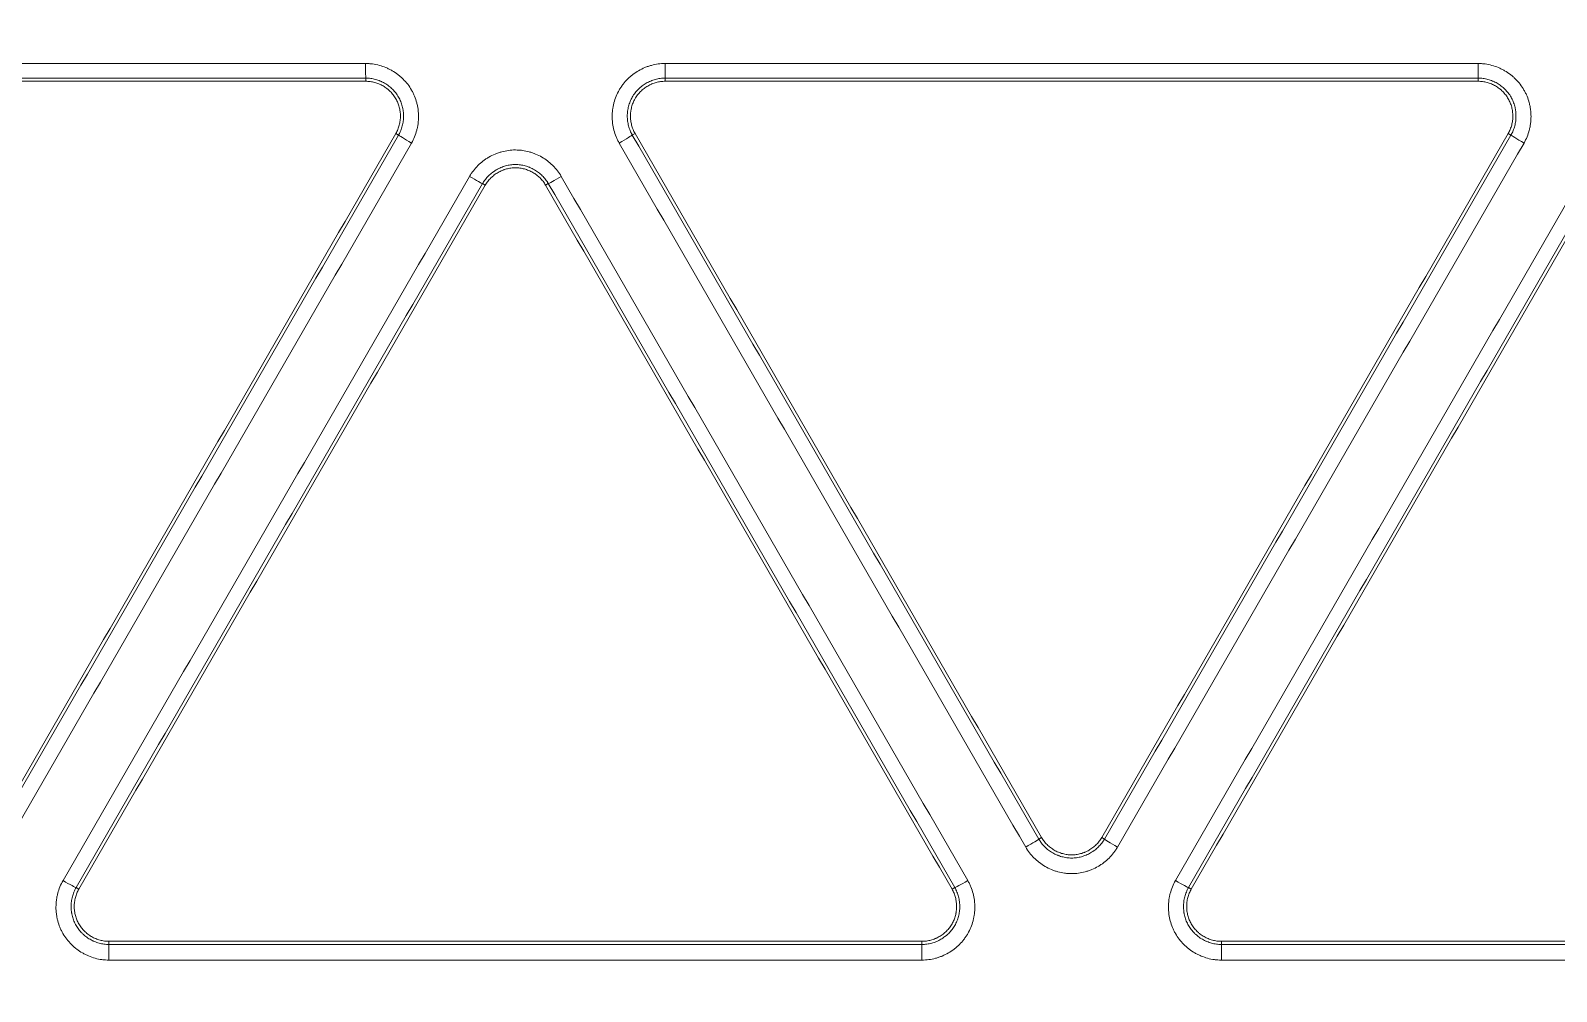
# Model space of a CAD drawing. Header units: inches. Extents: x 405346 to 489838, y -25612 to 14934.
# Drawn here: x 467159.02 to 467207.03, y 4109.32 to 4139.55 of the extents above; entities that cross this region are included whole.
import ezdxf

# ---------------------------------------------------------------- set-up
doc = ezdxf.new("R2010")
doc.units = ezdxf.units.IN
doc.header["$LTSCALE"] = 200
doc.header["$MEASUREMENT"] = 0
doc.layers.add('SS-EQ', color=2, linetype='Continuous', lineweight=20)

# ---------------------------------------------------------------- blocks, each defined once
blk = doc.blocks.new('4way무풍')
at = {"layer": 'SS-EQ'}
for p, q in [((-74.705, -183.474), (-74.705, -183.374)), ((-65.283, -183.374), (-65.283, -183.474)), ((-39.708, -183.474), (-39.708, -183.374)), ((-73.67, -185.166), (-73.757, -185.116)), ((-66.23, -185.116), (-66.316, -185.166)), ((-38.674, -185.166), (-38.76, -185.116)), ((-70.941, -186.741), (-71.028, -186.691)), ((-68.959, -186.691), (-69.046, -186.741)), ((-53.529, -207.314), (-53.443, -207.264)), ((-51.547, -207.264), (-51.461, -207.314)), ((-83.815, -208.84), (-83.729, -208.89)), ((-56.258, -208.89), (-56.172, -208.84)), ((-48.819, -208.84), (-48.732, -208.89)), ((-82.781, -210.531), (-82.781, -210.63)), ((-57.206, -210.63), (-57.206, -210.531)), ((-47.784, -210.531), (-47.784, -210.63))]:
    blk.add_line(p, q, dxfattribs=at)
for centre, major_axis, ratio, start_param, end_param in [((-74.704, -182.9), (0, -0.474), 0.004459, 4.743731, 6.248278), ((-65.282, -182.9), (0, -0.474), 0.003869, 4.744157, 6.248278), ((-39.708, -182.9), (0, -0.474), 0.002242, 4.745046, 6.248279), ((-73.26, -185.402), (-0.41, 0.237), 0.029734, 0.034922, 1.583032), ((-66.727, -185.402), (-0.41, -0.237), 0.025934, 1.551377, 3.106674), ((-38.263, -185.402), (-0.41, 0.237), 0.029741, 0.034922, 1.585553), ((-71.438, -186.454), (-0.41, 0.237), 0.029899, 1.583314, 3.10667), ((-68.549, -186.454), (0.41, 0.237), 0.026, 3.176511, 4.69285), ((-53.939, -207.55), (-0.41, -0.237), 0.030955, 1.550211, 3.106669), ((-51.051, -207.55), (0.41, -0.237), 0.033304, 3.176519, 4.729064), ((-84.225, -208.602), (0.41, -0.237), 0.033272, 4.727199, 6.248259), ((-55.762, -208.602), (0.41, 0.237), 0.031081, 3.176516, 4.691664), ((-49.228, -208.602), (-0.41, 0.237), 0.033487, 1.587712, 3.106666), ((-82.781, -211.104), (0, 0.474), 0.003636, 0.034866, 1.607662), ((-57.206, -211.104), (0, 0.474), 0.002407, 0.034907, 1.608596), ((-47.784, -211.104), (0, -0.474), 0.001961, 3.176499, 4.750444)]:
    blk.add_ellipse(centre, major_axis=major_axis, ratio=ratio, start_param=start_param, end_param=end_param, dxfattribs=at)
for points, knots in [([(-0.032, -346.294), (-6.969, -346.294), (-13.906, -346.294), (-27.78, -346.294), (-34.717, -346.294), (-55.528, -346.294), (-69.403, -346.294), (-97.151, -346.294), (-111.025, -346.294), (-138.774, -346.294), (-152.648, -346.294), (-180.396, -346.294), (-194.27, -346.294), (-215.082, -346.294), (-222.019, -346.294), (-235.893, -346.294), (-242.83, -346.294), (-253.236, -346.294), (-256.704, -346.293), (-263.641, -346.293), (-267.11, -346.294), (-272.313, -346.294), (-274.047, -346.294), (-276.648, -346.294), (-277.515, -346.294), (-279.25, -346.294), (-280.117, -346.293), (-281.418, -346.293), (-281.851, -346.293), (-282.718, -346.293), (-283.152, -346.293), (-283.802, -346.293), (-284.019, -346.294), (-284.453, -346.294), (-284.669, -346.294), (-285.103, -346.294), (-285.32, -346.293), (-285.753, -346.291), (-285.97, -346.288), (-286.62, -346.277), (-287.053, -346.265), (-287.92, -346.232), (-288.353, -346.21), (-289.653, -346.133), (-290.519, -346.062), (-291.817, -345.929), (-292.25, -345.88), (-292.899, -345.799), (-293.116, -345.771), (-293.548, -345.713), (-294.627, -345.561), (-295.697, -345.382), (-298.249, -344.898), (-299.929, -344.504), (-302.417, -343.81), (-304.065, -343.313), (-305.692, -342.746), (-308.116, -341.843), (-309.711, -341.172), (-311.481, -340.336), (-311.677, -340.242), (-312.069, -340.051), (-312.265, -339.955), (-312.85, -339.663), (-313.238, -339.464), (-314.393, -338.857), (-315.91, -338.018), (-317.384, -337.119), (-318.837, -336.19), (-319.553, -335.711), (-320.962, -334.724), (-322.351, -333.708), (-324.369, -332.095), (-326.323, -330.394), (-327.582, -329.2), (-328.355, -328.435), (-328.586, -328.204), (-328.815, -327.971), (-328.968, -327.815), (-329.044, -327.737), (-329.423, -327.345), (-329.723, -327.029), (-330.61, -326.073), (-331.762, -324.777), (-333.398, -322.77), (-334.43, -321.391), (-335.932, -319.291), (-336.873, -317.851), (-338.196, -315.627), (-339.047, -314.124), (-339.838, -312.58), (-340.313, -311.601), (-340.454, -311.306), (-340.593, -311.01), (-340.685, -310.813), (-340.731, -310.713), (-340.958, -310.218), (-341.135, -309.821), (-341.654, -308.624), (-342.309, -307.019), (-343.186, -304.583), (-343.7, -302.939), (-344.419, -300.46), (-344.828, -298.788), (-345.336, -296.251), (-345.487, -295.401), (-345.755, -293.691), (-345.871, -292.831), (-345.994, -291.749), (-346.017, -291.533), (-346.062, -291.099), (-346.083, -290.882), (-346.143, -290.23), (-346.178, -289.796), (-346.239, -288.927), (-346.265, -288.493), (-346.307, -287.624), (-346.324, -287.19), (-346.342, -286.538), (-346.347, -286.321), (-346.354, -285.886), (-346.356, -285.669), (-346.359, -285.235), (-346.359, -285.017), (-346.359, -284.583), (-346.359, -284.366), (-346.358, -283.714), (-346.358, -283.28), (-346.358, -282.411), (-346.358, -281.976), (-346.358, -280.673), (-346.358, -279.804), (-346.359, -278.066), (-346.359, -277.197), (-346.359, -274.59), (-346.359, -272.852), (-346.358, -264.163), (-346.358, -257.211), (-346.359, -236.356), (-346.359, -222.453), (-346.359, -194.646), (-346.359, -180.743), (-346.359, -152.936), (-346.359, -139.033), (-346.359, -111.226), (-346.359, -69.517), (-346.359, -27.807), (-346.359, 0)], [0, 0, 0, 0, 0.03125, 0.03125, 0.0625, 0.0625, 0.125, 0.125, 0.1875, 0.1875, 0.25, 0.25, 0.3125, 0.3125, 0.34375, 0.34375, 0.375, 0.375, 0.390625, 0.390625, 0.40625, 0.40625, 0.414063, 0.414063, 0.417969, 0.417969, 0.421875, 0.421875, 0.423828, 0.423828, 0.425781, 0.425781, 0.426758, 0.426758, 0.427734, 0.427734, 0.428711, 0.428711, 0.429688, 0.429688, 0.431641, 0.431641, 0.433594, 0.433594, 0.4375, 0.4375, 0.439453, 0.439453, 0.44043, 0.44043, 0.441406, 0.445313, 0.445313, 0.453125, 0.453125, 0.457031, 0.460938, 0.460938, 0.46875, 0.46875, 0.469727, 0.469727, 0.470703, 0.470703, 0.472656, 0.472656, 0.476563, 0.480469, 0.480469, 0.484375, 0.484375, 0.488281, 0.492188, 0.496094, 0.5, 0.5, 0.500977, 0.501465, 0.501465, 0.501953, 0.501953, 0.503906, 0.503906, 0.507813, 0.511719, 0.515625, 0.515625, 0.523438, 0.523438, 0.527344, 0.53125, 0.53125, 0.532227, 0.532715, 0.532715, 0.533203, 0.533203, 0.535156, 0.535156, 0.539063, 0.542969, 0.546875, 0.546875, 0.554688, 0.554688, 0.558594, 0.558594, 0.5625, 0.5625, 0.563477, 0.563477, 0.564453, 0.564453, 0.566406, 0.566406, 0.568359, 0.568359, 0.570313, 0.570313, 0.571289, 0.571289, 0.572266, 0.572266, 0.573242, 0.573242, 0.574219, 0.574219, 0.576172, 0.576172, 0.578125, 0.578125, 0.582031, 0.582031, 0.585938, 0.585938, 0.59375, 0.59375, 0.625, 0.625, 0.6875, 0.6875, 0.75, 0.75, 0.8125, 0.8125, 0.875, 1, 1, 1, 1]), ([(-345.164, 0), (-345.164, -27.72), (-345.163, -69.3), (-345.162, -110.879), (-345.161, -138.599), (-345.16, -152.459), (-345.158, -180.179), (-345.157, -194.038), (-345.154, -221.758), (-345.152, -235.618), (-345.147, -256.408), (-345.146, -263.338), (-345.145, -272), (-345.144, -273.733), (-345.144, -276.331), (-345.144, -277.198), (-345.143, -278.93), (-345.142, -279.796), (-345.142, -281.096), (-345.141, -281.529), (-345.141, -282.395), (-345.141, -282.828), (-345.141, -283.694), (-345.141, -284.128), (-345.14, -284.777), (-345.139, -284.994), (-345.136, -285.427), (-345.134, -285.643), (-345.124, -286.293), (-345.113, -286.726), (-345.08, -287.592), (-345.06, -288.025), (-345.009, -288.891), (-344.978, -289.324), (-344.926, -289.973), (-344.898, -290.298), (-344.868, -290.623), (-344.847, -290.839), (-344.836, -290.947), (-344.736, -291.92), (-344.629, -292.78), (-344.379, -294.49), (-344.236, -295.341), (-343.754, -297.876), (-343.361, -299.547), (-342.665, -302.025), (-342.166, -303.667), (-341.312, -306.101), (-340.67, -307.704), (-340.162, -308.899), (-339.901, -309.494), (-339.629, -310.087), (-339.446, -310.481), (-339.353, -310.678), (-338.885, -311.657), (-338.495, -312.43), (-337.684, -313.955), (-337.263, -314.706), (-336.391, -316.189), (-335.94, -316.919), (-335.007, -318.36), (-334.525, -319.069), (-333.532, -320.468), (-332.508, -321.846), (-330.881, -323.85), (-329.735, -325.144), (-328.853, -326.098), (-328.555, -326.413), (-328.177, -326.804), (-328.101, -326.882), (-327.949, -327.038), (-327.721, -327.27), (-327.491, -327.501), (-326.721, -328.264), (-325.466, -329.454), (-323.518, -331.15), (-321.504, -332.756), (-320.119, -333.767), (-318.711, -334.749), (-317.997, -335.224), (-316.546, -336.146), (-315.81, -336.593), (-314.315, -337.455), (-313.557, -337.871), (-312.595, -338.371), (-312.305, -338.52), (-312.014, -338.667), (-311.819, -338.764), (-311.722, -338.813), (-311.235, -339.053), (-310.844, -339.241), (-309.666, -339.791), (-308.875, -340.139), (-307.283, -340.8), (-305.68, -341.425), (-303.244, -342.258), (-301.598, -342.743), (-299.114, -343.417), (-297.436, -343.797), (-294.888, -344.259), (-294.033, -344.395), (-292.957, -344.543), (-292.742, -344.571), (-292.31, -344.625), (-291.663, -344.704), (-291.015, -344.771), (-289.72, -344.892), (-288.856, -344.954), (-287.56, -345.019), (-287.128, -345.036), (-286.48, -345.054), (-286.264, -345.059), (-285.831, -345.067), (-285.615, -345.069), (-285.183, -345.073), (-284.967, -345.074), (-284.534, -345.075), (-284.318, -345.075), (-283.67, -345.076), (-283.237, -345.076), (-282.589, -345.076), (-282.373, -345.076), (-281.94, -345.076), (-281.724, -345.076), (-281.075, -345.076), (-280.643, -345.077), (-279.346, -345.077), (-278.481, -345.078), (-276.752, -345.079), (-275.887, -345.079), (-273.293, -345.079), (-271.563, -345.08), (-262.916, -345.081), (-255.998, -345.082), (-242.162, -345.085), (-235.244, -345.086), (-221.408, -345.089), (-214.49, -345.09), (-193.736, -345.092), (-179.9, -345.094), (-152.228, -345.096), (-138.392, -345.096), (-110.72, -345.097), (-96.884, -345.098), (-69.212, -345.098), (-55.376, -345.099), (-34.622, -345.099), (-27.704, -345.099), (-13.868, -345.099), (-6.95, -345.099), (-0.032, -345.099)], [0, 0, 0, 0, 0.125, 0.1875, 0.1875, 0.25, 0.25, 0.3125, 0.3125, 0.375, 0.375, 0.40625, 0.40625, 0.414063, 0.414063, 0.417969, 0.417969, 0.421875, 0.421875, 0.423828, 0.423828, 0.425781, 0.425781, 0.427734, 0.427734, 0.428711, 0.428711, 0.429688, 0.429688, 0.431641, 0.431641, 0.433594, 0.433594, 0.435547, 0.435547, 0.436523, 0.437012, 0.437012, 0.4375, 0.4375, 0.441406, 0.441406, 0.445313, 0.445313, 0.453125, 0.453125, 0.457031, 0.460938, 0.464844, 0.464844, 0.466797, 0.467773, 0.467773, 0.46875, 0.46875, 0.472656, 0.472656, 0.476563, 0.476563, 0.480469, 0.480469, 0.484375, 0.484375, 0.488281, 0.492188, 0.496094, 0.496094, 0.498047, 0.498047, 0.498535, 0.498535, 0.499023, 0.5, 0.5, 0.503906, 0.507813, 0.511719, 0.515625, 0.515625, 0.519531, 0.519531, 0.523438, 0.523438, 0.527344, 0.527344, 0.52832, 0.528809, 0.528809, 0.529297, 0.529297, 0.53125, 0.53125, 0.535156, 0.535156, 0.539063, 0.542969, 0.546875, 0.546875, 0.554688, 0.554688, 0.558594, 0.558594, 0.55957, 0.55957, 0.560547, 0.5625, 0.5625, 0.566406, 0.566406, 0.568359, 0.568359, 0.569336, 0.569336, 0.570313, 0.570313, 0.571289, 0.571289, 0.572266, 0.572266, 0.574219, 0.574219, 0.575195, 0.575195, 0.576172, 0.576172, 0.578125, 0.578125, 0.582031, 0.582031, 0.585938, 0.585938, 0.59375, 0.59375, 0.625, 0.625, 0.65625, 0.65625, 0.6875, 0.6875, 0.75, 0.75, 0.8125, 0.8125, 0.875, 0.875, 0.9375, 0.9375, 0.96875, 0.96875, 1, 1, 1, 1]), ([(-74.707, -182.915), (-74.67, -182.915), (-74.633, -182.916), (-74.56, -182.921), (-74.524, -182.925), (-74.415, -182.94), (-74.274, -182.969), (-74.136, -183.016), (-74.052, -183.051), (-74.035, -183.059), (-74.002, -183.074), (-73.952, -183.098), (-73.904, -183.123), (-73.81, -183.178), (-73.75, -183.218), (-73.663, -183.284), (-73.635, -183.307), (-73.594, -183.343), (-73.58, -183.355), (-73.553, -183.38), (-73.54, -183.393), (-73.475, -183.457), (-73.379, -183.566), (-73.298, -183.686), (-73.244, -183.781), (-73.226, -183.814), (-73.194, -183.879), (-73.179, -183.912), (-73.138, -184.013), (-73.115, -184.082), (-73.088, -184.187), (-73.079, -184.222), (-73.069, -184.276), (-73.066, -184.294), (-73.06, -184.33), (-73.057, -184.348), (-73.046, -184.439), (-73.036, -184.584), (-73.046, -184.728), (-73.057, -184.819), (-73.06, -184.837), (-73.066, -184.873), (-73.069, -184.891), (-73.079, -184.945), (-73.088, -184.98), (-73.115, -185.086), (-73.138, -185.154), (-73.193, -185.288), (-73.225, -185.353), (-73.262, -185.417)], [0, 0, 0, 0, 0.03125, 0.03125, 0.0625, 0.0625, 0.125, 0.1875, 0.1875, 0.203125, 0.203125, 0.21875, 0.25, 0.25, 0.3125, 0.3125, 0.34375, 0.34375, 0.359375, 0.359375, 0.375, 0.375, 0.4375, 0.5, 0.5, 0.53125, 0.53125, 0.5625, 0.5625, 0.625, 0.625, 0.65625, 0.65625, 0.671875, 0.671875, 0.6875, 0.6875, 0.75, 0.8125, 0.8125, 0.828125, 0.828125, 0.84375, 0.84375, 0.875, 0.875, 0.9375, 0.9375, 1, 1, 1, 1]), ([(-73.67, -185.166), (-73.669, -185.163), (-73.667, -185.16), (-73.664, -185.154), (-73.659, -185.146), (-73.648, -185.125), (-73.627, -185.085), (-73.611, -185.049), (-73.582, -184.977), (-73.566, -184.928), (-73.546, -184.853), (-73.54, -184.827), (-73.53, -184.776), (-73.526, -184.75), (-73.516, -184.672), (-73.509, -184.569), (-73.516, -184.465), (-73.524, -184.4), (-73.526, -184.387), (-73.53, -184.361), (-73.537, -184.323), (-73.545, -184.285), (-73.565, -184.209), (-73.581, -184.16), (-73.611, -184.088), (-73.621, -184.065), (-73.644, -184.018), (-73.657, -183.994), (-73.696, -183.926), (-73.725, -183.883), (-73.788, -183.801), (-73.823, -183.762), (-73.878, -183.707), (-73.898, -183.689), (-73.937, -183.655), (-73.958, -183.639), (-74.02, -183.591), (-74.063, -183.563), (-74.13, -183.524), (-74.165, -183.505), (-74.2, -183.488), (-74.224, -183.477), (-74.236, -183.472), (-74.296, -183.447), (-74.395, -183.413), (-74.496, -183.392), (-74.573, -183.381), (-74.599, -183.378), (-74.639, -183.376), (-74.652, -183.375), (-74.672, -183.374), (-74.681, -183.374), (-74.691, -183.374), (-74.698, -183.374), (-74.701, -183.374), (-74.705, -183.374)], [0, 0, 0, 0, 0.003906, 0.003906, 0.007813, 0.015625, 0.03125, 0.0625, 0.0625, 0.125, 0.125, 0.15625, 0.15625, 0.1875, 0.1875, 0.25, 0.3125, 0.3125, 0.328125, 0.328125, 0.34375, 0.375, 0.375, 0.4375, 0.4375, 0.46875, 0.46875, 0.5, 0.5, 0.5625, 0.5625, 0.625, 0.625, 0.65625, 0.65625, 0.6875, 0.6875, 0.75, 0.75, 0.78125, 0.796875, 0.796875, 0.8125, 0.8125, 0.875, 0.9375, 0.9375, 0.96875, 0.96875, 0.984375, 0.984375, 0.992187, 0.996094, 0.996094, 1, 1, 1, 1]), ([(-66.729, -185.417), (-66.747, -185.385), (-66.764, -185.353), (-66.796, -185.287), (-66.811, -185.254), (-66.853, -185.153), (-66.898, -185.016), (-66.926, -184.873), (-66.938, -184.782), (-66.94, -184.764), (-66.943, -184.728), (-66.948, -184.673), (-66.95, -184.619), (-66.949, -184.51), (-66.945, -184.438), (-66.931, -184.33), (-66.925, -184.294), (-66.915, -184.24), (-66.911, -184.222), (-66.903, -184.186), (-66.898, -184.168), (-66.875, -184.08), (-66.829, -183.943), (-66.765, -183.813), (-66.71, -183.718), (-66.691, -183.686), (-66.65, -183.626), (-66.629, -183.596), (-66.562, -183.51), (-66.515, -183.456), (-66.437, -183.38), (-66.398, -183.342), (-66.356, -183.307), (-66.327, -183.284), (-66.313, -183.273), (-66.24, -183.217), (-66.119, -183.137), (-65.989, -183.072), (-65.905, -183.037), (-65.888, -183.03), (-65.854, -183.017), (-65.837, -183.011), (-65.785, -182.993), (-65.75, -182.983), (-65.645, -182.954), (-65.574, -182.94), (-65.43, -182.92), (-65.358, -182.915), (-65.284, -182.915)], [0, 0, 0, 0, 0.03125, 0.03125, 0.0625, 0.0625, 0.125, 0.1875, 0.1875, 0.203125, 0.203125, 0.21875, 0.25, 0.25, 0.3125, 0.3125, 0.34375, 0.34375, 0.359375, 0.359375, 0.375, 0.375, 0.4375, 0.5, 0.5, 0.53125, 0.53125, 0.5625, 0.5625, 0.625, 0.625, 0.65625, 0.671875, 0.671875, 0.6875, 0.6875, 0.75, 0.8125, 0.8125, 0.828125, 0.828125, 0.84375, 0.84375, 0.875, 0.875, 0.9375, 0.9375, 1, 1, 1, 1]), ([(-65.283, -183.374), (-65.286, -183.374), (-65.289, -183.374), (-65.296, -183.374), (-65.305, -183.374), (-65.328, -183.375), (-65.374, -183.377), (-65.413, -183.381), (-65.49, -183.391), (-65.541, -183.402), (-65.616, -183.422), (-65.641, -183.43), (-65.691, -183.447), (-65.715, -183.457), (-65.787, -183.487), (-65.88, -183.533), (-65.967, -183.591), (-66.019, -183.63), (-66.029, -183.638), (-66.05, -183.655), (-66.08, -183.68), (-66.108, -183.707), (-66.163, -183.762), (-66.198, -183.8), (-66.245, -183.862), (-66.261, -183.883), (-66.29, -183.926), (-66.304, -183.949), (-66.343, -184.017), (-66.366, -184.063), (-66.405, -184.159), (-66.421, -184.208), (-66.441, -184.284), (-66.447, -184.31), (-66.457, -184.361), (-66.461, -184.387), (-66.471, -184.464), (-66.474, -184.516), (-66.474, -184.594), (-66.473, -184.62), (-66.471, -184.659), (-66.47, -184.672), (-66.467, -184.698), (-66.466, -184.711), (-66.458, -184.776), (-66.438, -184.878), (-66.405, -184.976), (-66.376, -185.049), (-66.365, -185.072), (-66.348, -185.108), (-66.342, -185.119), (-66.332, -185.137), (-66.328, -185.146), (-66.323, -185.154), (-66.32, -185.16), (-66.318, -185.163), (-66.316, -185.166)], [0, 0, 0, 0, 0.003906, 0.003906, 0.007812, 0.015625, 0.03125, 0.0625, 0.0625, 0.125, 0.125, 0.15625, 0.15625, 0.1875, 0.1875, 0.25, 0.3125, 0.3125, 0.328125, 0.328125, 0.34375, 0.375, 0.375, 0.4375, 0.4375, 0.46875, 0.46875, 0.5, 0.5, 0.5625, 0.5625, 0.625, 0.625, 0.65625, 0.65625, 0.6875, 0.6875, 0.75, 0.75, 0.78125, 0.78125, 0.796875, 0.796875, 0.8125, 0.8125, 0.875, 0.9375, 0.9375, 0.96875, 0.96875, 0.984375, 0.984375, 0.992188, 0.996094, 0.996094, 1, 1, 1, 1]), ([(-39.709, -182.916), (-39.672, -182.916), (-39.635, -182.917), (-39.562, -182.922), (-39.526, -182.926), (-39.418, -182.94), (-39.276, -182.97), (-39.138, -183.017), (-39.054, -183.052), (-39.037, -183.059), (-39.004, -183.075), (-38.954, -183.098), (-38.906, -183.124), (-38.812, -183.178), (-38.752, -183.219), (-38.665, -183.285), (-38.637, -183.308), (-38.596, -183.344), (-38.582, -183.356), (-38.555, -183.381), (-38.542, -183.394), (-38.477, -183.458), (-38.382, -183.567), (-38.301, -183.687), (-38.246, -183.782), (-38.229, -183.814), (-38.196, -183.88), (-38.182, -183.913), (-38.14, -184.014), (-38.117, -184.082), (-38.09, -184.187), (-38.082, -184.223), (-38.071, -184.276), (-38.068, -184.294), (-38.062, -184.33), (-38.059, -184.349), (-38.048, -184.439), (-38.039, -184.584), (-38.048, -184.729), (-38.059, -184.819), (-38.062, -184.837), (-38.068, -184.873), (-38.071, -184.891), (-38.082, -184.945), (-38.09, -184.981), (-38.118, -185.086), (-38.141, -185.155), (-38.196, -185.289), (-38.228, -185.354), (-38.264, -185.418)], [0, 0, 0, 0, 0.03125, 0.03125, 0.0625, 0.0625, 0.125, 0.1875, 0.1875, 0.203125, 0.203125, 0.21875, 0.25, 0.25, 0.3125, 0.3125, 0.34375, 0.34375, 0.359375, 0.359375, 0.375, 0.375, 0.4375, 0.5, 0.5, 0.53125, 0.53125, 0.5625, 0.5625, 0.625, 0.625, 0.65625, 0.65625, 0.671875, 0.671875, 0.6875, 0.6875, 0.75, 0.8125, 0.8125, 0.828125, 0.828125, 0.84375, 0.84375, 0.875, 0.875, 0.9375, 0.9375, 1, 1, 1, 1]), ([(-38.674, -185.166), (-38.672, -185.163), (-38.67, -185.16), (-38.667, -185.154), (-38.662, -185.146), (-38.651, -185.125), (-38.631, -185.085), (-38.615, -185.049), (-38.585, -184.977), (-38.569, -184.928), (-38.549, -184.853), (-38.543, -184.827), (-38.533, -184.776), (-38.529, -184.75), (-38.519, -184.672), (-38.513, -184.569), (-38.519, -184.465), (-38.527, -184.4), (-38.529, -184.387), (-38.533, -184.361), (-38.54, -184.323), (-38.549, -184.285), (-38.568, -184.209), (-38.585, -184.16), (-38.614, -184.088), (-38.625, -184.065), (-38.648, -184.018), (-38.66, -183.994), (-38.699, -183.926), (-38.728, -183.883), (-38.792, -183.801), (-38.826, -183.762), (-38.882, -183.707), (-38.901, -183.689), (-38.941, -183.655), (-38.961, -183.639), (-39.023, -183.591), (-39.066, -183.563), (-39.133, -183.524), (-39.168, -183.505), (-39.203, -183.488), (-39.227, -183.477), (-39.239, -183.472), (-39.299, -183.447), (-39.398, -183.413), (-39.499, -183.392), (-39.577, -183.381), (-39.603, -183.378), (-39.642, -183.376), (-39.655, -183.375), (-39.675, -183.374), (-39.685, -183.374), (-39.695, -183.374), (-39.701, -183.374), (-39.704, -183.374), (-39.708, -183.374)], [0, 0, 0, 0, 0.003906, 0.003906, 0.007813, 0.015625, 0.03125, 0.0625, 0.0625, 0.125, 0.125, 0.15625, 0.15625, 0.1875, 0.1875, 0.25, 0.3125, 0.3125, 0.328125, 0.328125, 0.34375, 0.375, 0.375, 0.4375, 0.4375, 0.46875, 0.46875, 0.5, 0.5, 0.5625, 0.5625, 0.625, 0.625, 0.65625, 0.65625, 0.6875, 0.6875, 0.75, 0.75, 0.78125, 0.796875, 0.796875, 0.8125, 0.8125, 0.875, 0.9375, 0.9375, 0.96875, 0.96875, 0.984375, 0.984375, 0.992187, 0.996094, 0.996094, 1, 1, 1, 1]), ([(-74.705, -183.474), (-74.656, -183.474), (-74.609, -183.478), (-74.515, -183.491), (-74.468, -183.5), (-74.399, -183.519), (-74.376, -183.526), (-74.331, -183.542), (-74.308, -183.55), (-74.242, -183.578), (-74.157, -183.62), (-74.078, -183.673), (-74.03, -183.71), (-74.02, -183.717), (-74.002, -183.732), (-73.974, -183.755), (-73.948, -183.78), (-73.897, -183.83), (-73.866, -183.865), (-73.822, -183.921), (-73.808, -183.941), (-73.781, -183.98), (-73.769, -184.001), (-73.733, -184.063), (-73.691, -184.149), (-73.661, -184.239), (-73.643, -184.308), (-73.637, -184.332), (-73.628, -184.379), (-73.624, -184.402), (-73.615, -184.473), (-73.612, -184.521), (-73.612, -184.592), (-73.613, -184.616), (-73.616, -184.664), (-73.618, -184.688), (-73.627, -184.759), (-73.646, -184.852), (-73.675, -184.942), (-73.711, -185.031), (-73.733, -185.074), (-73.757, -185.116)], [0, 0, 0, 0, 0.0625, 0.0625, 0.125, 0.125, 0.15625, 0.15625, 0.1875, 0.1875, 0.25, 0.3125, 0.3125, 0.328125, 0.328125, 0.34375, 0.375, 0.375, 0.4375, 0.4375, 0.46875, 0.46875, 0.5, 0.5, 0.5625, 0.625, 0.625, 0.65625, 0.65625, 0.6875, 0.6875, 0.75, 0.75, 0.78125, 0.78125, 0.8125, 0.8125, 0.875, 0.9375, 0.9375, 1, 1, 1, 1]), ([(-66.23, -185.116), (-66.254, -185.074), (-66.275, -185.031), (-66.311, -184.943), (-66.326, -184.898), (-66.344, -184.829), (-66.35, -184.806), (-66.359, -184.759), (-66.362, -184.735), (-66.372, -184.664), (-66.377, -184.569), (-66.372, -184.474), (-66.364, -184.414), (-66.362, -184.402), (-66.358, -184.379), (-66.352, -184.343), (-66.344, -184.308), (-66.326, -184.24), (-66.311, -184.195), (-66.284, -184.129), (-66.275, -184.107), (-66.254, -184.064), (-66.242, -184.042), (-66.206, -183.98), (-66.153, -183.901), (-66.09, -183.83), (-66.039, -183.78), (-66.022, -183.763), (-65.985, -183.732), (-65.967, -183.717), (-65.91, -183.673), (-65.87, -183.647), (-65.809, -183.611), (-65.777, -183.594), (-65.745, -183.579), (-65.723, -183.569), (-65.712, -183.564), (-65.657, -183.541), (-65.566, -183.51), (-65.473, -183.491), (-65.379, -183.478), (-65.331, -183.474), (-65.283, -183.474)], [0, 0, 0, 0, 0.0625, 0.0625, 0.125, 0.125, 0.15625, 0.15625, 0.1875, 0.1875, 0.25, 0.3125, 0.3125, 0.328125, 0.328125, 0.34375, 0.375, 0.375, 0.4375, 0.4375, 0.46875, 0.46875, 0.5, 0.5, 0.5625, 0.625, 0.625, 0.65625, 0.65625, 0.6875, 0.6875, 0.75, 0.75, 0.78125, 0.796875, 0.796875, 0.8125, 0.8125, 0.875, 0.9375, 0.9375, 1, 1, 1, 1]), ([(-39.708, -183.474), (-39.66, -183.474), (-39.612, -183.478), (-39.518, -183.491), (-39.471, -183.5), (-39.402, -183.519), (-39.379, -183.526), (-39.334, -183.542), (-39.312, -183.55), (-39.245, -183.578), (-39.16, -183.62), (-39.081, -183.673), (-39.033, -183.71), (-39.024, -183.717), (-39.005, -183.732), (-38.978, -183.755), (-38.951, -183.78), (-38.901, -183.83), (-38.869, -183.865), (-38.825, -183.921), (-38.811, -183.941), (-38.785, -183.98), (-38.772, -184.001), (-38.736, -184.063), (-38.694, -184.149), (-38.664, -184.239), (-38.646, -184.308), (-38.641, -184.332), (-38.631, -184.379), (-38.628, -184.402), (-38.619, -184.473), (-38.615, -184.521), (-38.615, -184.592), (-38.616, -184.616), (-38.619, -184.664), (-38.621, -184.688), (-38.631, -184.759), (-38.649, -184.852), (-38.679, -184.942), (-38.715, -185.031), (-38.736, -185.074), (-38.76, -185.116)], [0, 0, 0, 0, 0.0625, 0.0625, 0.125, 0.125, 0.15625, 0.15625, 0.1875, 0.1875, 0.25, 0.3125, 0.3125, 0.328125, 0.328125, 0.34375, 0.375, 0.375, 0.4375, 0.4375, 0.46875, 0.46875, 0.5, 0.5, 0.5625, 0.625, 0.625, 0.65625, 0.65625, 0.6875, 0.6875, 0.75, 0.75, 0.78125, 0.78125, 0.8125, 0.8125, 0.875, 0.9375, 0.9375, 1, 1, 1, 1]), ([(-66.316, -185.166), (-64.185, -188.857), (-62.054, -192.549), (-57.791, -199.931), (-55.66, -203.623), (-53.529, -207.314)], [0, 0, 0, 0, 0.5, 0.5, 1, 1, 1, 1]), ([(-66.23, -185.116), (-64.099, -188.808), (-61.968, -192.499), (-57.705, -199.882), (-55.574, -203.573), (-53.443, -207.264)], [0, 0, 0, 0, 0.5, 0.5, 1, 1, 1, 1]), ([(-71.44, -186.469), (-71.421, -186.437), (-71.402, -186.406), (-71.361, -186.345), (-71.34, -186.316), (-71.273, -186.23), (-71.177, -186.121), (-71.067, -186.026), (-70.995, -185.971), (-70.98, -185.96), (-70.95, -185.938), (-70.905, -185.907), (-70.859, -185.879), (-70.764, -185.824), (-70.699, -185.792), (-70.599, -185.75), (-70.565, -185.737), (-70.513, -185.72), (-70.496, -185.714), (-70.461, -185.703), (-70.443, -185.698), (-70.355, -185.674), (-70.213, -185.645), (-70.068, -185.635), (-69.959, -185.635), (-69.922, -185.637), (-69.849, -185.642), (-69.813, -185.645), (-69.705, -185.66), (-69.634, -185.674), (-69.529, -185.703), (-69.495, -185.714), (-69.443, -185.731), (-69.426, -185.737), (-69.391, -185.75), (-69.374, -185.757), (-69.29, -185.793), (-69.16, -185.857), (-69.039, -185.937), (-68.967, -185.993), (-68.953, -186.004), (-68.924, -186.027), (-68.91, -186.039), (-68.869, -186.075), (-68.842, -186.1), (-68.765, -186.177), (-68.717, -186.231), (-68.628, -186.345), (-68.588, -186.406), (-68.551, -186.469)], [0, 0, 0, 0, 0.03125, 0.03125, 0.0625, 0.0625, 0.125, 0.1875, 0.1875, 0.203125, 0.203125, 0.21875, 0.25, 0.25, 0.3125, 0.3125, 0.34375, 0.34375, 0.359375, 0.359375, 0.375, 0.375, 0.4375, 0.5, 0.5, 0.53125, 0.53125, 0.5625, 0.5625, 0.625, 0.625, 0.65625, 0.65625, 0.671875, 0.671875, 0.6875, 0.6875, 0.75, 0.8125, 0.8125, 0.828125, 0.828125, 0.84375, 0.84375, 0.875, 0.875, 0.9375, 0.9375, 1, 1, 1, 1]), ([(-53.941, -207.568), (-56.072, -203.876), (-58.203, -200.185), (-62.466, -192.801), (-64.597, -189.109), (-66.729, -185.417)], [0, 0, 0, 0, 0.5, 0.5, 1, 1, 1, 1]), ([(-68.959, -186.691), (-68.961, -186.688), (-68.962, -186.685), (-68.966, -186.68), (-68.971, -186.671), (-68.983, -186.652), (-69.007, -186.614), (-69.03, -186.582), (-69.078, -186.52), (-69.112, -186.482), (-69.168, -186.427), (-69.187, -186.409), (-69.226, -186.375), (-69.247, -186.358), (-69.309, -186.311), (-69.395, -186.253), (-69.489, -186.207), (-69.549, -186.182), (-69.561, -186.177), (-69.586, -186.167), (-69.623, -186.154), (-69.66, -186.142), (-69.735, -186.122), (-69.786, -186.111), (-69.863, -186.101), (-69.889, -186.098), (-69.941, -186.095), (-69.967, -186.094), (-70.046, -186.094), (-70.098, -186.097), (-70.2, -186.111), (-70.251, -186.122), (-70.327, -186.143), (-70.352, -186.15), (-70.401, -186.167), (-70.426, -186.177), (-70.498, -186.207), (-70.544, -186.23), (-70.611, -186.269), (-70.645, -186.289), (-70.677, -186.312), (-70.698, -186.327), (-70.709, -186.335), (-70.761, -186.374), (-70.84, -186.442), (-70.908, -186.52), (-70.956, -186.581), (-70.972, -186.603), (-70.994, -186.635), (-71.001, -186.646), (-71.011, -186.663), (-71.016, -186.671), (-71.021, -186.68), (-71.025, -186.686), (-71.026, -186.688), (-71.028, -186.691)], [0, 0, 0, 0, 0.003906, 0.003906, 0.007812, 0.015625, 0.03125, 0.0625, 0.0625, 0.125, 0.125, 0.15625, 0.15625, 0.1875, 0.1875, 0.25, 0.3125, 0.3125, 0.328125, 0.328125, 0.34375, 0.375, 0.375, 0.4375, 0.4375, 0.46875, 0.46875, 0.5, 0.5, 0.5625, 0.5625, 0.625, 0.625, 0.65625, 0.65625, 0.6875, 0.6875, 0.75, 0.75, 0.78125, 0.796875, 0.796875, 0.8125, 0.8125, 0.875, 0.9375, 0.9375, 0.96875, 0.96875, 0.984375, 0.984375, 0.992187, 0.996094, 0.996094, 1, 1, 1, 1]), ([(-70.941, -186.741), (-70.917, -186.7), (-70.891, -186.66), (-70.832, -186.585), (-70.801, -186.55), (-70.75, -186.499), (-70.732, -186.483), (-70.696, -186.452), (-70.677, -186.436), (-70.62, -186.393), (-70.541, -186.34), (-70.456, -186.298), (-70.401, -186.275), (-70.389, -186.27), (-70.367, -186.262), (-70.333, -186.25), (-70.299, -186.239), (-70.23, -186.22), (-70.184, -186.211), (-70.113, -186.201), (-70.09, -186.198), (-70.042, -186.195), (-70.018, -186.194), (-69.946, -186.194), (-69.851, -186.201), (-69.758, -186.22), (-69.688, -186.239), (-69.665, -186.246), (-69.62, -186.261), (-69.598, -186.27), (-69.532, -186.298), (-69.489, -186.319), (-69.427, -186.354), (-69.407, -186.367), (-69.367, -186.393), (-69.348, -186.407), (-69.29, -186.451), (-69.218, -186.513), (-69.155, -186.584), (-69.097, -186.66), (-69.07, -186.7), (-69.046, -186.741)], [0, 0, 0, 0, 0.0625, 0.0625, 0.125, 0.125, 0.15625, 0.15625, 0.1875, 0.1875, 0.25, 0.3125, 0.3125, 0.328125, 0.328125, 0.34375, 0.375, 0.375, 0.4375, 0.4375, 0.46875, 0.46875, 0.5, 0.5, 0.5625, 0.625, 0.625, 0.65625, 0.65625, 0.6875, 0.6875, 0.75, 0.75, 0.78125, 0.78125, 0.8125, 0.8125, 0.875, 0.9375, 0.9375, 1, 1, 1, 1]), ([(-56.258, -208.89), (-58.389, -205.199), (-60.521, -201.507), (-64.783, -194.125), (-66.914, -190.433), (-69.046, -186.741)], [0, 0, 0, 0, 0.5, 0.5, 1, 1, 1, 1]), ([(-56.172, -208.84), (-58.303, -205.148), (-60.434, -201.457), (-64.696, -194.074), (-66.828, -190.383), (-68.959, -186.691)], [0, 0, 0, 0, 0.5, 0.5, 1, 1, 1, 1]), ([(-68.551, -186.469), (-66.419, -190.161), (-64.288, -193.853), (-60.025, -201.237), (-57.894, -204.928), (-55.763, -208.62)], [0, 0, 0, 0, 0.5, 0.5, 1, 1, 1, 1]), ([(-53.529, -207.314), (-53.527, -207.317), (-53.526, -207.32), (-53.522, -207.325), (-53.517, -207.334), (-53.505, -207.353), (-53.481, -207.391), (-53.458, -207.423), (-53.41, -207.484), (-53.376, -207.523), (-53.32, -207.578), (-53.301, -207.596), (-53.262, -207.63), (-53.241, -207.647), (-53.179, -207.694), (-53.093, -207.751), (-53, -207.798), (-52.939, -207.823), (-52.927, -207.828), (-52.903, -207.837), (-52.866, -207.85), (-52.829, -207.862), (-52.754, -207.882), (-52.703, -207.893), (-52.626, -207.903), (-52.6, -207.906), (-52.548, -207.91), (-52.521, -207.911), (-52.443, -207.911), (-52.391, -207.907), (-52.289, -207.893), (-52.238, -207.883), (-52.162, -207.862), (-52.137, -207.854), (-52.088, -207.837), (-52.063, -207.828), (-51.991, -207.798), (-51.945, -207.775), (-51.878, -207.736), (-51.844, -207.715), (-51.812, -207.693), (-51.791, -207.678), (-51.78, -207.67), (-51.728, -207.63), (-51.65, -207.562), (-51.581, -207.485), (-51.533, -207.424), (-51.518, -207.402), (-51.496, -207.37), (-51.488, -207.359), (-51.478, -207.342), (-51.473, -207.334), (-51.468, -207.325), (-51.464, -207.32), (-51.463, -207.317), (-51.461, -207.314)], [0, 0, 0, 0, 0.003906, 0.003906, 0.007813, 0.015625, 0.03125, 0.0625, 0.0625, 0.125, 0.125, 0.15625, 0.15625, 0.1875, 0.1875, 0.25, 0.3125, 0.3125, 0.328125, 0.328125, 0.34375, 0.375, 0.375, 0.4375, 0.4375, 0.46875, 0.46875, 0.5, 0.5, 0.5625, 0.5625, 0.625, 0.625, 0.65625, 0.65625, 0.6875, 0.6875, 0.75, 0.75, 0.78125, 0.796875, 0.796875, 0.8125, 0.8125, 0.875, 0.9375, 0.9375, 0.96875, 0.96875, 0.984375, 0.984375, 0.992188, 0.996094, 0.996094, 1, 1, 1, 1]), ([(-51.547, -207.264), (-51.571, -207.306), (-51.598, -207.345), (-51.656, -207.421), (-51.688, -207.456), (-51.739, -207.506), (-51.756, -207.523), (-51.793, -207.554), (-51.811, -207.569), (-51.868, -207.613), (-51.947, -207.665), (-52.033, -207.708), (-52.088, -207.731), (-52.099, -207.735), (-52.122, -207.744), (-52.155, -207.756), (-52.19, -207.767), (-52.258, -207.786), (-52.305, -207.795), (-52.375, -207.805), (-52.399, -207.807), (-52.447, -207.811), (-52.471, -207.811), (-52.543, -207.811), (-52.638, -207.805), (-52.731, -207.786), (-52.8, -207.767), (-52.823, -207.76), (-52.869, -207.744), (-52.891, -207.736), (-52.957, -207.708), (-53, -207.687), (-53.061, -207.651), (-53.082, -207.639), (-53.122, -207.612), (-53.141, -207.598), (-53.198, -207.555), (-53.27, -207.492), (-53.333, -207.421), (-53.392, -207.346), (-53.419, -207.306), (-53.443, -207.264)], [0, 0, 0, 0, 0.0625, 0.0625, 0.125, 0.125, 0.15625, 0.15625, 0.1875, 0.1875, 0.25, 0.3125, 0.3125, 0.328125, 0.328125, 0.34375, 0.375, 0.375, 0.4375, 0.4375, 0.46875, 0.46875, 0.5, 0.5, 0.5625, 0.625, 0.625, 0.65625, 0.65625, 0.6875, 0.6875, 0.75, 0.75, 0.78125, 0.78125, 0.8125, 0.8125, 0.875, 0.9375, 0.9375, 1, 1, 1, 1]), ([(-51.052, -207.568), (-51.07, -207.6), (-51.09, -207.631), (-51.131, -207.692), (-51.152, -207.721), (-51.219, -207.807), (-51.315, -207.916), (-51.424, -208.011), (-51.497, -208.066), (-51.512, -208.077), (-51.541, -208.099), (-51.587, -208.13), (-51.633, -208.158), (-51.727, -208.213), (-51.792, -208.245), (-51.893, -208.287), (-51.927, -208.3), (-51.979, -208.318), (-51.996, -208.323), (-52.031, -208.334), (-52.049, -208.339), (-52.136, -208.363), (-52.279, -208.392), (-52.423, -208.402), (-52.533, -208.402), (-52.57, -208.401), (-52.643, -208.396), (-52.679, -208.392), (-52.787, -208.377), (-52.857, -208.363), (-52.962, -208.334), (-52.997, -208.324), (-53.049, -208.306), (-53.066, -208.3), (-53.1, -208.287), (-53.117, -208.28), (-53.202, -208.245), (-53.332, -208.18), (-53.452, -208.1), (-53.525, -208.044), (-53.539, -208.033), (-53.567, -208.01), (-53.581, -207.998), (-53.623, -207.962), (-53.65, -207.937), (-53.727, -207.861), (-53.775, -207.806), (-53.863, -207.692), (-53.904, -207.631), (-53.941, -207.568)], [0, 0, 0, 0, 0.03125, 0.03125, 0.0625, 0.0625, 0.125, 0.1875, 0.1875, 0.203125, 0.203125, 0.21875, 0.25, 0.25, 0.3125, 0.3125, 0.34375, 0.34375, 0.359375, 0.359375, 0.375, 0.375, 0.4375, 0.5, 0.5, 0.53125, 0.53125, 0.5625, 0.5625, 0.625, 0.625, 0.65625, 0.65625, 0.671875, 0.671875, 0.6875, 0.6875, 0.75, 0.8125, 0.8125, 0.828125, 0.828125, 0.84375, 0.84375, 0.875, 0.875, 0.9375, 0.9375, 1, 1, 1, 1]), ([(-82.783, -211.121), (-82.819, -211.121), (-82.856, -211.12), (-82.929, -211.115), (-82.966, -211.111), (-83.074, -211.097), (-83.216, -211.068), (-83.353, -211.02), (-83.437, -210.985), (-83.454, -210.978), (-83.487, -210.963), (-83.537, -210.939), (-83.585, -210.913), (-83.679, -210.859), (-83.739, -210.819), (-83.826, -210.752), (-83.854, -210.729), (-83.896, -210.693), (-83.909, -210.681), (-83.936, -210.656), (-83.949, -210.643), (-84.014, -210.579), (-84.11, -210.471), (-84.191, -210.35), (-84.246, -210.255), (-84.263, -210.223), (-84.295, -210.157), (-84.31, -210.124), (-84.351, -210.023), (-84.374, -209.955), (-84.402, -209.85), (-84.41, -209.814), (-84.42, -209.761), (-84.423, -209.743), (-84.429, -209.707), (-84.432, -209.688), (-84.444, -209.598), (-84.453, -209.453), (-84.443, -209.308), (-84.432, -209.218), (-84.429, -209.2), (-84.423, -209.164), (-84.42, -209.146), (-84.41, -209.092), (-84.401, -209.056), (-84.374, -208.951), (-84.351, -208.882), (-84.296, -208.748), (-84.264, -208.683), (-84.227, -208.62)], [0, 0, 0, 0, 0.03125, 0.03125, 0.0625, 0.0625, 0.125, 0.1875, 0.1875, 0.203125, 0.203125, 0.21875, 0.25, 0.25, 0.3125, 0.3125, 0.34375, 0.34375, 0.359375, 0.359375, 0.375, 0.375, 0.4375, 0.5, 0.5, 0.53125, 0.53125, 0.5625, 0.5625, 0.625, 0.625, 0.65625, 0.65625, 0.671875, 0.671875, 0.6875, 0.6875, 0.75, 0.8125, 0.8125, 0.828125, 0.828125, 0.84375, 0.84375, 0.875, 0.875, 0.9375, 0.9375, 1, 1, 1, 1]), ([(-55.763, -208.62), (-55.745, -208.652), (-55.727, -208.684), (-55.695, -208.75), (-55.68, -208.783), (-55.639, -208.884), (-55.593, -209.022), (-55.565, -209.164), (-55.554, -209.255), (-55.552, -209.273), (-55.548, -209.309), (-55.544, -209.364), (-55.542, -209.419), (-55.542, -209.527), (-55.547, -209.6), (-55.561, -209.708), (-55.566, -209.744), (-55.577, -209.797), (-55.581, -209.815), (-55.589, -209.851), (-55.593, -209.869), (-55.616, -209.957), (-55.663, -210.094), (-55.726, -210.225), (-55.781, -210.319), (-55.801, -210.351), (-55.841, -210.411), (-55.862, -210.441), (-55.929, -210.527), (-55.977, -210.581), (-56.054, -210.658), (-56.081, -210.682), (-56.122, -210.718), (-56.136, -210.73), (-56.164, -210.753), (-56.179, -210.764), (-56.251, -210.82), (-56.372, -210.9), (-56.502, -210.965), (-56.586, -211), (-56.603, -211.007), (-56.637, -211.02), (-56.655, -211.026), (-56.707, -211.044), (-56.741, -211.055), (-56.847, -211.083), (-56.918, -211.098), (-57.061, -211.117), (-57.134, -211.122), (-57.207, -211.122)], [0, 0, 0, 0, 0.03125, 0.03125, 0.0625, 0.0625, 0.125, 0.1875, 0.1875, 0.203125, 0.203125, 0.21875, 0.25, 0.25, 0.3125, 0.3125, 0.34375, 0.34375, 0.359375, 0.359375, 0.375, 0.375, 0.4375, 0.5, 0.5, 0.53125, 0.53125, 0.5625, 0.5625, 0.625, 0.625, 0.65625, 0.65625, 0.671875, 0.671875, 0.6875, 0.6875, 0.75, 0.8125, 0.8125, 0.828125, 0.828125, 0.84375, 0.84375, 0.875, 0.875, 0.9375, 0.9375, 1, 1, 1, 1]), ([(-47.785, -211.122), (-47.822, -211.122), (-47.858, -211.121), (-47.932, -211.116), (-47.968, -211.112), (-48.076, -211.097), (-48.218, -211.068), (-48.355, -211.021), (-48.44, -210.986), (-48.457, -210.978), (-48.49, -210.963), (-48.539, -210.94), (-48.587, -210.914), (-48.682, -210.859), (-48.742, -210.819), (-48.828, -210.753), (-48.857, -210.73), (-48.898, -210.694), (-48.912, -210.682), (-48.939, -210.657), (-48.952, -210.644), (-49.016, -210.58), (-49.112, -210.471), (-49.193, -210.351), (-49.248, -210.256), (-49.265, -210.223), (-49.297, -210.158), (-49.312, -210.125), (-49.353, -210.024), (-49.376, -209.955), (-49.404, -209.85), (-49.412, -209.815), (-49.423, -209.761), (-49.426, -209.743), (-49.432, -209.707), (-49.434, -209.689), (-49.446, -209.598), (-49.455, -209.453), (-49.446, -209.309), (-49.434, -209.219), (-49.432, -209.2), (-49.426, -209.164), (-49.423, -209.146), (-49.412, -209.092), (-49.404, -209.057), (-49.376, -208.952), (-49.353, -208.883), (-49.298, -208.749), (-49.266, -208.684), (-49.229, -208.62)], [0, 0, 0, 0, 0.03125, 0.03125, 0.0625, 0.0625, 0.125, 0.1875, 0.1875, 0.203125, 0.203125, 0.21875, 0.25, 0.25, 0.3125, 0.3125, 0.34375, 0.34375, 0.359375, 0.359375, 0.375, 0.375, 0.4375, 0.5, 0.5, 0.53125, 0.53125, 0.5625, 0.5625, 0.625, 0.625, 0.65625, 0.65625, 0.671875, 0.671875, 0.6875, 0.6875, 0.75, 0.8125, 0.8125, 0.828125, 0.828125, 0.84375, 0.84375, 0.875, 0.875, 0.9375, 0.9375, 1, 1, 1, 1]), ([(-83.815, -208.84), (-83.817, -208.842), (-83.819, -208.845), (-83.822, -208.851), (-83.827, -208.86), (-83.838, -208.88), (-83.858, -208.92), (-83.874, -208.956), (-83.904, -209.028), (-83.92, -209.077), (-83.94, -209.152), (-83.945, -209.178), (-83.955, -209.229), (-83.96, -209.255), (-83.97, -209.333), (-83.976, -209.436), (-83.97, -209.54), (-83.961, -209.605), (-83.959, -209.618), (-83.955, -209.643), (-83.948, -209.682), (-83.94, -209.72), (-83.92, -209.795), (-83.904, -209.844), (-83.874, -209.916), (-83.864, -209.94), (-83.841, -209.987), (-83.828, -210.01), (-83.789, -210.078), (-83.76, -210.121), (-83.697, -210.203), (-83.662, -210.242), (-83.616, -210.288), (-83.607, -210.297), (-83.587, -210.315), (-83.578, -210.323), (-83.548, -210.349), (-83.528, -210.366), (-83.466, -210.413), (-83.422, -210.442), (-83.355, -210.481), (-83.321, -210.499), (-83.285, -210.516), (-83.262, -210.527), (-83.249, -210.532), (-83.189, -210.558), (-83.091, -210.592), (-82.989, -210.613), (-82.912, -210.623), (-82.886, -210.626), (-82.847, -210.629), (-82.833, -210.629), (-82.814, -210.63), (-82.804, -210.63), (-82.794, -210.63), (-82.787, -210.63), (-82.784, -210.63), (-82.781, -210.63)], [0, 0, 0, 0, 0.003906, 0.003906, 0.007813, 0.015625, 0.03125, 0.0625, 0.0625, 0.125, 0.125, 0.15625, 0.15625, 0.1875, 0.1875, 0.25, 0.3125, 0.3125, 0.328125, 0.328125, 0.34375, 0.375, 0.375, 0.4375, 0.4375, 0.46875, 0.46875, 0.5, 0.5, 0.5625, 0.5625, 0.625, 0.625, 0.640625, 0.640625, 0.65625, 0.65625, 0.6875, 0.6875, 0.75, 0.75, 0.78125, 0.796875, 0.796875, 0.8125, 0.8125, 0.875, 0.9375, 0.9375, 0.96875, 0.96875, 0.984375, 0.984375, 0.992188, 0.996094, 0.996094, 1, 1, 1, 1]), ([(-82.781, -210.531), (-82.829, -210.531), (-82.877, -210.528), (-82.971, -210.515), (-83.017, -210.506), (-83.086, -210.487), (-83.109, -210.48), (-83.155, -210.464), (-83.177, -210.455), (-83.243, -210.428), (-83.328, -210.385), (-83.408, -210.332), (-83.456, -210.296), (-83.465, -210.289), (-83.484, -210.273), (-83.511, -210.25), (-83.537, -210.226), (-83.588, -210.176), (-83.62, -210.141), (-83.663, -210.084), (-83.677, -210.065), (-83.704, -210.025), (-83.717, -210.005), (-83.753, -209.942), (-83.794, -209.857), (-83.825, -209.767), (-83.843, -209.697), (-83.848, -209.674), (-83.857, -209.627), (-83.861, -209.603), (-83.87, -209.532), (-83.873, -209.485), (-83.873, -209.414), (-83.872, -209.39), (-83.869, -209.342), (-83.867, -209.318), (-83.858, -209.247), (-83.84, -209.153), (-83.81, -209.063), (-83.774, -208.975), (-83.753, -208.931), (-83.729, -208.89)], [0, 0, 0, 0, 0.0625, 0.0625, 0.125, 0.125, 0.15625, 0.15625, 0.1875, 0.1875, 0.25, 0.3125, 0.3125, 0.328125, 0.328125, 0.34375, 0.375, 0.375, 0.4375, 0.4375, 0.46875, 0.46875, 0.5, 0.5, 0.5625, 0.625, 0.625, 0.65625, 0.65625, 0.6875, 0.6875, 0.75, 0.75, 0.78125, 0.78125, 0.8125, 0.8125, 0.875, 0.9375, 0.9375, 1, 1, 1, 1]), ([(-57.206, -210.63), (-57.203, -210.63), (-57.2, -210.63), (-57.193, -210.63), (-57.183, -210.63), (-57.16, -210.63), (-57.115, -210.627), (-57.076, -210.623), (-56.999, -210.613), (-56.948, -210.602), (-56.873, -210.582), (-56.848, -210.574), (-56.798, -210.557), (-56.774, -210.548), (-56.701, -210.517), (-56.609, -210.471), (-56.522, -210.414), (-56.47, -210.374), (-56.459, -210.366), (-56.439, -210.349), (-56.409, -210.324), (-56.381, -210.298), (-56.325, -210.243), (-56.291, -210.204), (-56.243, -210.143), (-56.228, -210.122), (-56.199, -210.078), (-56.185, -210.056), (-56.146, -209.988), (-56.1, -209.895), (-56.067, -209.796), (-56.048, -209.721), (-56.042, -209.695), (-56.032, -209.644), (-56.028, -209.618), (-56.018, -209.541), (-56.014, -209.489), (-56.014, -209.411), (-56.015, -209.385), (-56.018, -209.346), (-56.019, -209.333), (-56.021, -209.307), (-56.023, -209.294), (-56.031, -209.229), (-56.051, -209.127), (-56.083, -209.029), (-56.112, -208.957), (-56.123, -208.933), (-56.14, -208.897), (-56.146, -208.886), (-56.156, -208.868), (-56.16, -208.86), (-56.165, -208.851), (-56.168, -208.845), (-56.17, -208.842), (-56.172, -208.84)], [0, 0, 0, 0, 0.003906, 0.003906, 0.007812, 0.015625, 0.03125, 0.0625, 0.0625, 0.125, 0.125, 0.15625, 0.15625, 0.1875, 0.1875, 0.25, 0.3125, 0.3125, 0.328125, 0.328125, 0.34375, 0.375, 0.375, 0.4375, 0.4375, 0.46875, 0.46875, 0.5, 0.5, 0.5625, 0.625, 0.625, 0.65625, 0.65625, 0.6875, 0.6875, 0.75, 0.75, 0.78125, 0.78125, 0.796875, 0.796875, 0.8125, 0.8125, 0.875, 0.9375, 0.9375, 0.96875, 0.96875, 0.984375, 0.984375, 0.992187, 0.996094, 0.996094, 1, 1, 1, 1]), ([(-56.258, -208.89), (-56.234, -208.932), (-56.213, -208.974), (-56.178, -209.062), (-56.163, -209.107), (-56.144, -209.177), (-56.139, -209.2), (-56.13, -209.247), (-56.126, -209.271), (-56.117, -209.342), (-56.111, -209.437), (-56.117, -209.532), (-56.125, -209.591), (-56.126, -209.603), (-56.13, -209.627), (-56.136, -209.662), (-56.144, -209.697), (-56.162, -209.766), (-56.177, -209.811), (-56.204, -209.877), (-56.214, -209.899), (-56.235, -209.942), (-56.246, -209.963), (-56.282, -210.025), (-56.335, -210.104), (-56.398, -210.176), (-56.449, -210.226), (-56.467, -210.242), (-56.503, -210.274), (-56.522, -210.289), (-56.579, -210.332), (-56.618, -210.359), (-56.68, -210.394), (-56.711, -210.411), (-56.744, -210.427), (-56.766, -210.437), (-56.777, -210.442), (-56.832, -210.465), (-56.922, -210.496), (-57.015, -210.515), (-57.086, -210.525), (-57.11, -210.527), (-57.158, -210.531), (-57.182, -210.531), (-57.206, -210.531)], [0, 0, 0, 0, 0.0625, 0.0625, 0.125, 0.125, 0.15625, 0.15625, 0.1875, 0.1875, 0.25, 0.3125, 0.3125, 0.328125, 0.328125, 0.34375, 0.375, 0.375, 0.4375, 0.4375, 0.46875, 0.46875, 0.5, 0.5, 0.5625, 0.625, 0.625, 0.65625, 0.65625, 0.6875, 0.6875, 0.75, 0.75, 0.78125, 0.796875, 0.796875, 0.8125, 0.8125, 0.875, 0.9375, 0.9375, 0.96875, 0.96875, 1, 1, 1, 1]), ([(-48.819, -208.84), (-48.82, -208.842), (-48.822, -208.845), (-48.825, -208.851), (-48.83, -208.86), (-48.841, -208.88), (-48.862, -208.92), (-48.877, -208.956), (-48.907, -209.028), (-48.923, -209.077), (-48.943, -209.152), (-48.949, -209.178), (-48.959, -209.229), (-48.963, -209.255), (-48.973, -209.333), (-48.979, -209.436), (-48.973, -209.54), (-48.964, -209.605), (-48.963, -209.618), (-48.958, -209.643), (-48.952, -209.682), (-48.943, -209.72), (-48.923, -209.795), (-48.907, -209.844), (-48.878, -209.916), (-48.867, -209.94), (-48.844, -209.987), (-48.832, -210.01), (-48.792, -210.078), (-48.763, -210.121), (-48.7, -210.203), (-48.666, -210.242), (-48.619, -210.288), (-48.61, -210.297), (-48.591, -210.315), (-48.581, -210.323), (-48.551, -210.349), (-48.531, -210.366), (-48.469, -210.413), (-48.426, -210.442), (-48.358, -210.481), (-48.324, -210.499), (-48.289, -210.516), (-48.265, -210.527), (-48.253, -210.532), (-48.192, -210.558), (-48.094, -210.591), (-47.993, -210.612), (-47.915, -210.623), (-47.889, -210.626), (-47.85, -210.629), (-47.837, -210.629), (-47.817, -210.63), (-47.807, -210.63), (-47.797, -210.63), (-47.791, -210.63), (-47.787, -210.63), (-47.784, -210.63)], [0, 0, 0, 0, 0.003906, 0.003906, 0.007812, 0.015625, 0.03125, 0.0625, 0.0625, 0.125, 0.125, 0.15625, 0.15625, 0.1875, 0.1875, 0.25, 0.3125, 0.3125, 0.328125, 0.328125, 0.34375, 0.375, 0.375, 0.4375, 0.4375, 0.46875, 0.46875, 0.5, 0.5, 0.5625, 0.5625, 0.625, 0.625, 0.640625, 0.640625, 0.65625, 0.65625, 0.6875, 0.6875, 0.75, 0.75, 0.78125, 0.796875, 0.796875, 0.8125, 0.8125, 0.875, 0.9375, 0.9375, 0.96875, 0.96875, 0.984375, 0.984375, 0.992188, 0.996094, 0.996094, 1, 1, 1, 1]), ([(-47.784, -210.531), (-47.832, -210.531), (-47.88, -210.528), (-47.974, -210.515), (-48.021, -210.506), (-48.09, -210.487), (-48.112, -210.48), (-48.158, -210.464), (-48.18, -210.455), (-48.246, -210.428), (-48.332, -210.385), (-48.411, -210.332), (-48.459, -210.296), (-48.468, -210.289), (-48.487, -210.273), (-48.514, -210.25), (-48.541, -210.226), (-48.591, -210.176), (-48.623, -210.141), (-48.667, -210.084), (-48.68, -210.065), (-48.707, -210.025), (-48.72, -210.005), (-48.756, -209.942), (-48.798, -209.857), (-48.828, -209.767), (-48.846, -209.697), (-48.851, -209.674), (-48.86, -209.627), (-48.864, -209.603), (-48.873, -209.532), (-48.876, -209.485), (-48.876, -209.414), (-48.876, -209.39), (-48.873, -209.342), (-48.87, -209.318), (-48.861, -209.247), (-48.843, -209.153), (-48.813, -209.063), (-48.777, -208.975), (-48.756, -208.931), (-48.732, -208.89)], [0, 0, 0, 0, 0.0625, 0.0625, 0.125, 0.125, 0.15625, 0.15625, 0.1875, 0.1875, 0.25, 0.3125, 0.3125, 0.328125, 0.328125, 0.34375, 0.375, 0.375, 0.4375, 0.4375, 0.46875, 0.46875, 0.5, 0.5, 0.5625, 0.625, 0.625, 0.65625, 0.65625, 0.6875, 0.6875, 0.75, 0.75, 0.78125, 0.78125, 0.8125, 0.8125, 0.875, 0.9375, 0.9375, 1, 1, 1, 1]), ([(-82.781, -210.531), (-78.518, -210.531), (-74.256, -210.531), (-65.731, -210.531), (-61.469, -210.531), (-57.206, -210.531)], [0, 0, 0, 0, 0.5, 0.5, 1, 1, 1, 1]), ([(-82.781, -210.63), (-78.518, -210.63), (-74.256, -210.63), (-65.731, -210.63), (-61.469, -210.63), (-57.206, -210.63)], [0, 0, 0, 0, 0.5, 0.5, 1, 1, 1, 1]), ([(-57.207, -211.122), (-61.47, -211.122), (-65.732, -211.122), (-74.257, -211.122), (-78.52, -211.122), (-82.783, -211.121)], [0, 0, 0, 0, 0.5, 0.5, 1, 1, 1, 1])]:
    blk.add_open_spline(points, degree=3, knots=knots, dxfattribs=at)
for points in [[(-100.282, -182.914), (-91.757, -182.915), (-83.232, -182.915), (-74.707, -182.915)], [(-74.705, -183.374), (-83.229, -183.374), (-91.754, -183.374), (-100.279, -183.374)], [(-65.284, -182.915), (-56.759, -182.915), (-48.234, -182.916), (-39.709, -182.916)], [(-39.708, -183.374), (-48.233, -183.374), (-56.758, -183.374), (-65.283, -183.374)], [(-74.705, -183.474), (-83.229, -183.474), (-91.754, -183.474), (-100.279, -183.474)], [(-39.708, -183.474), (-48.233, -183.474), (-56.758, -183.474), (-65.283, -183.474)], [(-86.544, -207.264), (-82.282, -199.882), (-78.019, -192.499), (-73.757, -185.116)], [(-86.458, -207.314), (-82.196, -199.932), (-77.933, -192.549), (-73.67, -185.166)], [(-51.547, -207.264), (-47.285, -199.882), (-43.023, -192.499), (-38.76, -185.116)], [(-51.461, -207.314), (-47.199, -199.932), (-42.936, -192.549), (-38.674, -185.166)], [(-73.262, -185.417), (-77.525, -192.801), (-81.787, -200.184), (-86.049, -207.567)], [(-38.264, -185.418), (-42.527, -192.801), (-46.79, -200.185), (-51.052, -207.568)], [(-84.227, -208.62), (-79.965, -201.236), (-75.702, -193.853), (-71.44, -186.469)], [(-71.028, -186.691), (-75.291, -194.074), (-79.553, -201.457), (-83.815, -208.84)], [(-70.941, -186.741), (-75.204, -194.125), (-79.466, -201.507), (-83.729, -208.89)], [(-49.229, -208.62), (-44.967, -201.237), (-40.705, -193.854), (-36.442, -186.47)], [(-36.031, -186.691), (-40.294, -194.074), (-44.556, -201.457), (-48.819, -208.84)], [(-35.944, -186.741), (-40.207, -194.125), (-44.47, -201.507), (-48.732, -208.89)], [(-47.784, -210.531), (-39.259, -210.531), (-30.734, -210.531), (-22.209, -210.531)], [(-47.784, -210.63), (-39.259, -210.63), (-30.734, -210.63), (-22.209, -210.63)], [(-22.21, -211.122), (-30.735, -211.122), (-39.26, -211.122), (-47.785, -211.122)]]:
    blk.add_open_spline(points, degree=3, dxfattribs=at)

msp = doc.modelspace()

# ---------------------------------------------------------------- block references
msp.add_blockref('4way무풍', (467244.268, 4321.426))

doc.saveas('drawing.dxf')
